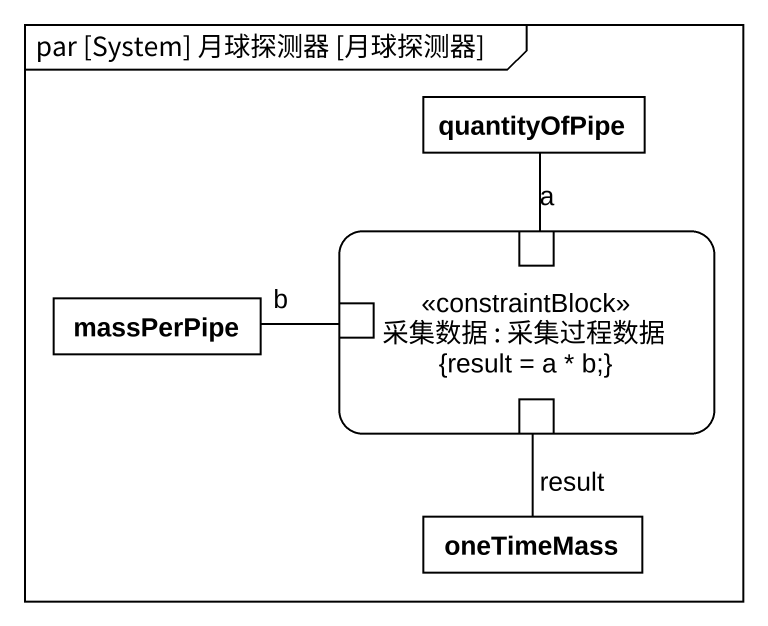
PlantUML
@startuml
mainframe par [System] 月球探测器 [月球探测器]
rectangle quantityOfPipe
rectangle "采集数据 : 采集过程数据\n{result = a * b;}" as 采集数据 <<constraintBlock>> {
  port a
  port b
  port result
}
rectangle massPerPipe
rectangle oneTimeMass
quantityOfPipe -- a
massPerPipe -right- b
oneTimeMass -up- result
@enduml
